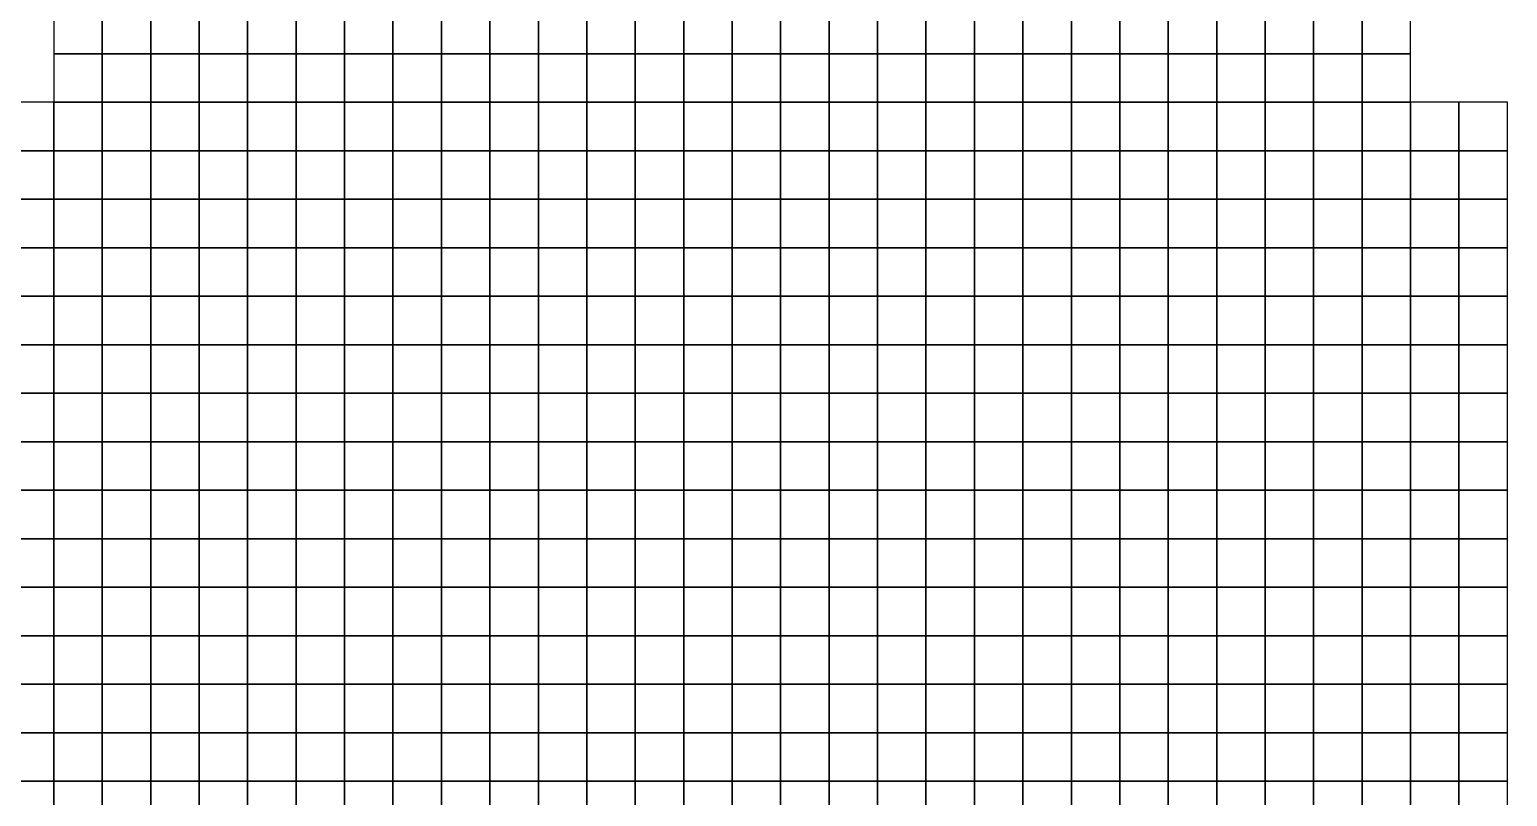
# Model space of a CAD drawing. Extents: x -2.8 to 74.5, y -0.2 to 18.4.
# Drawn here: x 30.07 to 36.17, y 2.94 to 6.1 of the extents above; entities that cross this region are included whole.
import ezdxf

# ---------------------------------------------------------------- set-up
doc = ezdxf.new("R2010")
doc.units = 0
doc.header["$MEASUREMENT"] = 0
doc.layers.add('layer_elements', color=7, linetype='Continuous')

msp = doc.modelspace()

# ---------------------------------------------------------------- linework, layer by layer
at = {"layer": 'layer_elements', "color": 51, "true_color": 0xffff73}
for points in [[(30.17, 6), (30.37, 6, 0), (30.37, 6.2, 0), (30.17, 6.2)], [(30.37, 6, 0), (30.57, 6), (30.57, 6.2), (30.37, 6.2, 0)], [(30.57, 6), (30.77, 6), (30.77, 6.2), (30.57, 6.2)], [(34.97, 6), (35.17, 6), (35.17, 6.2), (34.97, 6.2)], [(30.17, 5.8), (30.37, 5.8, 0), (30.37, 6, 0), (30.17, 6)], [(30.37, 5.8, 0), (30.57, 5.8), (30.57, 6), (30.37, 6, 0)], [(30.57, 5.8), (30.77, 5.8), (30.77, 6), (30.57, 6)], [(34.97, 5.8), (35.17, 5.8), (35.17, 6), (34.97, 6)], [(29.97, 5.6), (30.17, 5.6), (30.17, 5.8), (29.97, 5.8)], [(30.57, 5.6), (30.77, 5.6), (30.77, 5.8), (30.57, 5.8)], [(34.97, 5.6), (35.17, 5.6), (35.17, 5.8), (34.97, 5.8)], [(35.77, 5.6), (35.97, 5.6), (35.97, 5.8), (35.77, 5.8)], [(30.57, 5.4), (30.77, 5.4), (30.77, 5.6), (30.57, 5.6)], [(34.97, 5.4), (35.17, 5.4), (35.17, 5.6), (34.97, 5.6)], [(35.77, 5.4), (35.97, 5.4), (35.97, 5.6), (35.77, 5.6)], [(30.17, 5.2), (30.37, 5.2), (30.37, 5.4), (30.17, 5.4)], [(30.37, 5.2), (30.57, 5.2), (30.57, 5.4), (30.37, 5.4)], [(30.57, 5.2), (30.77, 5.2), (30.77, 5.4), (30.57, 5.4)], [(34.97, 5.2), (35.17, 5.2), (35.17, 5.4), (34.97, 5.4)], [(35.17, 5.2), (35.37, 5.2), (35.37, 5.4), (35.17, 5.4)], [(35.37, 5.2), (35.57, 5.2), (35.57, 5.4), (35.37, 5.4)], [(35.77, 5.2), (35.97, 5.2), (35.97, 5.4), (35.77, 5.4)], [(35.97, 5.2), (36.17, 5.2), (36.17, 5.4), (35.97, 5.4)], [(30.17, 5), (30.37, 5), (30.37, 5.2), (30.17, 5.2)], [(30.37, 5), (30.57, 5), (30.57, 5.2), (30.37, 5.2)], [(34.97, 5), (35.17, 5), (35.17, 5.2), (34.97, 5.2)], [(35.17, 5), (35.37, 5), (35.37, 5.2), (35.17, 5.2)], [(35.37, 5), (35.57, 5), (35.57, 5.2), (35.37, 5.2)], [(35.57, 5), (35.77, 5), (35.77, 5.2), (35.57, 5.2)], [(35.77, 5), (35.97, 5), (35.97, 5.2), (35.77, 5.2)], [(35.97, 5), (36.17, 5), (36.17, 5.2), (35.97, 5.2)], [(35.57, 4.8), (35.77, 4.8), (35.77, 5), (35.57, 5)]]:
    msp.add_3dface(points, dxfattribs=at)
at = {"layer": 'layer_elements', "color": 171, "true_color": 0x8080ff}
for points in [[(30.77, 6), (30.97, 6), (30.97, 6.2), (30.77, 6.2)], [(30.97, 6), (31.17, 6), (31.17, 6.2), (30.97, 6.2)], [(31.17, 6), (31.37, 6), (31.37, 6.2), (31.17, 6.2)], [(31.37, 6), (31.57, 6), (31.57, 6.2), (31.37, 6.2)], [(31.57, 6), (31.77, 6), (31.77, 6.2), (31.57, 6.2)], [(31.77, 6), (31.97, 6), (31.97, 6.2), (31.77, 6.2)], [(31.97, 6), (32.17, 6), (32.17, 6.2), (31.97, 6.2)], [(32.17, 6), (32.37, 6), (32.37, 6.2), (32.17, 6.2)], [(32.37, 6), (32.57, 6), (32.57, 6.2), (32.37, 6.2)], [(32.57, 6), (32.77, 6), (32.77, 6.2), (32.57, 6.2)], [(32.77, 6), (32.97, 6), (32.97, 6.2), (32.77, 6.2)], [(32.97, 6), (33.17, 6), (33.17, 6.2), (32.97, 6.2)], [(33.17, 6), (33.37, 6), (33.37, 6.2), (33.17, 6.2)], [(33.37, 6), (33.57, 6), (33.57, 6.2), (33.37, 6.2)], [(33.57, 6), (33.77, 6), (33.77, 6.2), (33.57, 6.2)], [(33.77, 6), (33.97, 6), (33.97, 6.2), (33.77, 6.2)], [(33.97, 6), (34.17, 6), (34.17, 6.2), (33.97, 6.2)], [(34.17, 6), (34.37, 6), (34.37, 6.2), (34.17, 6.2)], [(34.37, 6), (34.57, 6), (34.57, 6.2), (34.37, 6.2)], [(34.57, 6), (34.77, 6), (34.77, 6.2), (34.57, 6.2)], [(34.77, 6), (34.97, 6), (34.97, 6.2), (34.77, 6.2)], [(30.77, 5.8), (30.97, 5.8), (30.97, 6), (30.77, 6)], [(30.97, 5.8), (31.17, 5.8), (31.17, 6), (30.97, 6)], [(31.17, 5.8), (31.37, 5.8), (31.37, 6), (31.17, 6)], [(31.37, 5.8), (31.57, 5.8), (31.57, 6), (31.37, 6)], [(31.57, 5.8), (31.77, 5.8), (31.77, 6), (31.57, 6)], [(31.77, 5.8), (31.97, 5.8), (31.97, 6), (31.77, 6)], [(31.97, 5.8), (32.17, 5.8), (32.17, 6), (31.97, 6)], [(32.17, 5.8), (32.37, 5.8), (32.37, 6), (32.17, 6)], [(32.37, 5.8), (32.57, 5.8), (32.57, 6), (32.37, 6)], [(32.57, 5.8), (32.77, 5.8), (32.77, 6), (32.57, 6)], [(32.77, 5.8), (32.97, 5.8), (32.97, 6), (32.77, 6)], [(32.97, 5.8), (33.17, 5.8), (33.17, 6), (32.97, 6)], [(33.17, 5.8), (33.37, 5.8), (33.37, 6), (33.17, 6)], [(33.37, 5.8), (33.57, 5.8), (33.57, 6), (33.37, 6)], [(33.57, 5.8), (33.77, 5.8), (33.77, 6), (33.57, 6)], [(33.77, 5.8), (33.97, 5.8), (33.97, 6), (33.77, 6)], [(33.97, 5.8), (34.17, 5.8), (34.17, 6), (33.97, 6)], [(34.17, 5.8), (34.37, 5.8), (34.37, 6), (34.17, 6)], [(34.37, 5.8), (34.57, 5.8), (34.57, 6), (34.37, 6)], [(34.57, 5.8), (34.77, 5.8), (34.77, 6), (34.57, 6)], [(34.77, 5.8), (34.97, 5.8), (34.97, 6), (34.77, 6)], [(30.77, 5.6), (30.97, 5.6), (30.97, 5.8), (30.77, 5.8)], [(30.97, 5.6), (31.17, 5.6), (31.17, 5.8), (30.97, 5.8)], [(31.17, 5.6), (31.37, 5.6), (31.37, 5.8), (31.17, 5.8)], [(31.37, 5.6), (31.57, 5.6), (31.57, 5.8), (31.37, 5.8)], [(31.57, 5.6), (31.77, 5.6), (31.77, 5.8), (31.57, 5.8)], [(31.77, 5.6), (31.97, 5.6), (31.97, 5.8), (31.77, 5.8)], [(31.97, 5.6), (32.17, 5.6), (32.17, 5.8), (31.97, 5.8)], [(32.17, 5.6), (32.37, 5.6), (32.37, 5.8), (32.17, 5.8)], [(32.37, 5.6), (32.57, 5.6), (32.57, 5.8), (32.37, 5.8)], [(32.57, 5.6), (32.77, 5.6), (32.77, 5.8), (32.57, 5.8)], [(32.77, 5.6), (32.97, 5.6), (32.97, 5.8), (32.77, 5.8)], [(32.97, 5.6), (33.17, 5.6), (33.17, 5.8), (32.97, 5.8)], [(33.17, 5.6), (33.37, 5.6), (33.37, 5.8), (33.17, 5.8)], [(33.37, 5.6), (33.57, 5.6), (33.57, 5.8), (33.37, 5.8)], [(33.57, 5.6), (33.77, 5.6), (33.77, 5.8), (33.57, 5.8)], [(33.77, 5.6), (33.97, 5.6), (33.97, 5.8), (33.77, 5.8)], [(33.97, 5.6), (34.17, 5.6), (34.17, 5.8), (33.97, 5.8)], [(34.17, 5.6), (34.37, 5.6), (34.37, 5.8), (34.17, 5.8)], [(34.37, 5.6), (34.57, 5.6), (34.57, 5.8), (34.37, 5.8)], [(34.57, 5.6), (34.77, 5.6), (34.77, 5.8), (34.57, 5.8)], [(34.77, 5.6), (34.97, 5.6), (34.97, 5.8), (34.77, 5.8)], [(35.97, 5.6), (36.17, 5.6), (36.17, 5.8), (35.97, 5.8)], [(29.97, 5.4), (30.17, 5.4), (30.17, 5.6), (29.97, 5.6)], [(30.77, 5.4), (30.97, 5.4), (30.97, 5.6), (30.77, 5.6)], [(30.97, 5.4), (31.17, 5.4), (31.17, 5.6), (30.97, 5.6)], [(31.17, 5.4), (31.37, 5.4), (31.37, 5.6), (31.17, 5.6)], [(31.37, 5.4), (31.57, 5.4), (31.57, 5.6), (31.37, 5.6)], [(31.57, 5.4), (31.77, 5.4), (31.77, 5.6), (31.57, 5.6)], [(31.77, 5.4), (31.97, 5.4), (31.97, 5.6), (31.77, 5.6)], [(31.97, 5.4), (32.17, 5.4), (32.17, 5.6), (31.97, 5.6)], [(32.17, 5.4), (32.37, 5.4), (32.37, 5.6), (32.17, 5.6)], [(32.37, 5.4), (32.57, 5.4), (32.57, 5.6), (32.37, 5.6)], [(32.57, 5.4), (32.77, 5.4), (32.77, 5.6), (32.57, 5.6)], [(32.77, 5.4), (32.97, 5.4), (32.97, 5.6), (32.77, 5.6)], [(32.97, 5.4), (33.17, 5.4), (33.17, 5.6), (32.97, 5.6)], [(33.17, 5.4), (33.37, 5.4), (33.37, 5.6), (33.17, 5.6)], [(33.37, 5.4), (33.57, 5.4), (33.57, 5.6), (33.37, 5.6)], [(33.57, 5.4), (33.77, 5.4), (33.77, 5.6), (33.57, 5.6)], [(33.77, 5.4), (33.97, 5.4), (33.97, 5.6), (33.77, 5.6)], [(33.97, 5.4), (34.17, 5.4), (34.17, 5.6), (33.97, 5.6)], [(34.17, 5.4), (34.37, 5.4), (34.37, 5.6), (34.17, 5.6)], [(34.37, 5.4), (34.57, 5.4), (34.57, 5.6), (34.37, 5.6)], [(34.57, 5.4), (34.77, 5.4), (34.77, 5.6), (34.57, 5.6)], [(34.77, 5.4), (34.97, 5.4), (34.97, 5.6), (34.77, 5.6)], [(35.97, 5.4), (36.17, 5.4), (36.17, 5.6), (35.97, 5.6)], [(29.97, 5.2), (30.17, 5.2), (30.17, 5.4), (29.97, 5.4)], [(30.77, 5.2), (30.97, 5.2), (30.97, 5.4), (30.77, 5.4)], [(30.97, 5.2), (31.17, 5.2), (31.17, 5.4), (30.97, 5.4)], [(31.17, 5.2), (31.37, 5.2), (31.37, 5.4), (31.17, 5.4)], [(31.37, 5.2), (31.57, 5.2), (31.57, 5.4), (31.37, 5.4)], [(31.57, 5.2), (31.77, 5.2), (31.77, 5.4), (31.57, 5.4)], [(31.77, 5.2), (31.97, 5.2), (31.97, 5.4), (31.77, 5.4)], [(31.97, 5.2), (32.17, 5.2), (32.17, 5.4), (31.97, 5.4)], [(32.17, 5.2), (32.37, 5.2), (32.37, 5.4), (32.17, 5.4)], [(32.37, 5.2), (32.57, 5.2), (32.57, 5.4), (32.37, 5.4)], [(32.57, 5.2), (32.77, 5.2), (32.77, 5.4), (32.57, 5.4)], [(32.77, 5.2), (32.97, 5.2), (32.97, 5.4), (32.77, 5.4)], [(32.97, 5.2), (33.17, 5.2), (33.17, 5.4), (32.97, 5.4)], [(33.17, 5.2), (33.37, 5.2), (33.37, 5.4), (33.17, 5.4)], [(33.37, 5.2), (33.57, 5.2), (33.57, 5.4), (33.37, 5.4)], [(33.57, 5.2), (33.77, 5.2), (33.77, 5.4), (33.57, 5.4)], [(33.77, 5.2), (33.97, 5.2), (33.97, 5.4), (33.77, 5.4)], [(33.97, 5.2), (34.17, 5.2), (34.17, 5.4), (33.97, 5.4)], [(34.17, 5.2), (34.37, 5.2), (34.37, 5.4), (34.17, 5.4)], [(34.37, 5.2), (34.57, 5.2), (34.57, 5.4), (34.37, 5.4)], [(34.57, 5.2), (34.77, 5.2), (34.77, 5.4), (34.57, 5.4)], [(34.77, 5.2), (34.97, 5.2), (34.97, 5.4), (34.77, 5.4)], [(29.97, 5), (30.17, 5), (30.17, 5.2), (29.97, 5.2)], [(30.57, 5), (30.77, 5), (30.77, 5.2), (30.57, 5.2)], [(30.77, 5), (30.97, 5), (30.97, 5.2), (30.77, 5.2)], [(30.97, 5), (31.17, 5), (31.17, 5.2), (30.97, 5.2)], [(31.17, 5), (31.37, 5), (31.37, 5.2), (31.17, 5.2)], [(31.37, 5), (31.57, 5), (31.57, 5.2), (31.37, 5.2)], [(31.57, 5), (31.77, 5), (31.77, 5.2), (31.57, 5.2)], [(31.77, 5), (31.97, 5), (31.97, 5.2), (31.77, 5.2)], [(31.97, 5), (32.17, 5), (32.17, 5.2), (31.97, 5.2)], [(32.17, 5), (32.37, 5), (32.37, 5.2), (32.17, 5.2)], [(32.37, 5), (32.57, 5), (32.57, 5.2), (32.37, 5.2)], [(32.57, 5), (32.77, 5), (32.77, 5.2), (32.57, 5.2)], [(32.77, 5), (32.97, 5), (32.97, 5.2), (32.77, 5.2)], [(32.97, 5), (33.17, 5), (33.17, 5.2), (32.97, 5.2)], [(33.17, 5), (33.37, 5), (33.37, 5.2), (33.17, 5.2)], [(33.37, 5), (33.57, 5), (33.57, 5.2), (33.37, 5.2)], [(33.57, 5), (33.77, 5), (33.77, 5.2), (33.57, 5.2)], [(33.77, 5), (33.97, 5), (33.97, 5.2), (33.77, 5.2)], [(33.97, 5), (34.17, 5), (34.17, 5.2), (33.97, 5.2)], [(34.17, 5), (34.37, 5), (34.37, 5.2), (34.17, 5.2)], [(34.37, 5), (34.57, 5), (34.57, 5.2), (34.37, 5.2)], [(34.57, 5), (34.77, 5), (34.77, 5.2), (34.57, 5.2)], [(34.77, 5), (34.97, 5), (34.97, 5.2), (34.77, 5.2)], [(29.97, 4.8), (30.17, 4.8), (30.17, 5), (29.97, 5)], [(30.17, 4.8), (30.37, 4.8), (30.37, 5), (30.17, 5)], [(30.37, 4.8), (30.57, 4.8), (30.57, 5), (30.37, 5)], [(30.57, 4.8), (30.77, 4.8), (30.77, 5), (30.57, 5)], [(30.77, 4.8), (30.97, 4.8), (30.97, 5), (30.77, 5)], [(30.97, 4.8), (31.17, 4.8), (31.17, 5), (30.97, 5)], [(31.17, 4.8), (31.37, 4.8), (31.37, 5), (31.17, 5)], [(31.37, 4.8), (31.57, 4.8), (31.57, 5), (31.37, 5)], [(31.57, 4.8), (31.77, 4.8), (31.77, 5), (31.57, 5)], [(31.77, 4.8), (31.97, 4.8), (31.97, 5), (31.77, 5)], [(31.97, 4.8), (32.17, 4.8), (32.17, 5), (31.97, 5)], [(32.17, 4.8), (32.37, 4.8), (32.37, 5), (32.17, 5)], [(32.37, 4.8), (32.57, 4.8), (32.57, 5), (32.37, 5)], [(32.57, 4.8), (32.77, 4.8), (32.77, 5), (32.57, 5)], [(32.77, 4.8), (32.97, 4.8), (32.97, 5), (32.77, 5)], [(32.97, 4.8), (33.17, 4.8), (33.17, 5), (32.97, 5)], [(33.17, 4.8), (33.37, 4.8), (33.37, 5), (33.17, 5)], [(33.37, 4.8), (33.57, 4.8), (33.57, 5), (33.37, 5)], [(33.57, 4.8), (33.77, 4.8), (33.77, 5), (33.57, 5)], [(33.77, 4.8), (33.97, 4.8), (33.97, 5), (33.77, 5)], [(33.97, 4.8), (34.17, 4.8), (34.17, 5), (33.97, 5)], [(34.17, 4.8), (34.37, 4.8), (34.37, 5), (34.17, 5)], [(34.37, 4.8), (34.57, 4.8), (34.57, 5), (34.37, 5)], [(34.57, 4.8), (34.77, 4.8), (34.77, 5), (34.57, 5)], [(34.77, 4.8), (34.97, 4.8), (34.97, 5), (34.77, 5)], [(34.97, 4.8), (35.17, 4.8), (35.17, 5), (34.97, 5)], [(35.17, 4.8), (35.37, 4.8), (35.37, 5), (35.17, 5)], [(35.37, 4.8), (35.57, 4.8), (35.57, 5), (35.37, 5)], [(35.77, 4.8), (35.97, 4.8), (35.97, 5), (35.77, 5)], [(35.97, 4.8), (36.17, 4.8), (36.17, 5), (35.97, 5)], [(29.97, 4.6), (30.17, 4.6), (30.17, 4.8), (29.97, 4.8)], [(30.17, 4.6), (30.37, 4.6), (30.37, 4.8), (30.17, 4.8)], [(30.37, 4.6), (30.57, 4.6), (30.57, 4.8), (30.37, 4.8)], [(30.57, 4.6), (30.77, 4.6), (30.77, 4.8), (30.57, 4.8)], [(30.77, 4.6), (30.97, 4.6), (30.97, 4.8), (30.77, 4.8)], [(30.97, 4.6), (31.17, 4.6), (31.17, 4.8), (30.97, 4.8)], [(31.17, 4.6), (31.37, 4.6), (31.37, 4.8), (31.17, 4.8)], [(31.37, 4.6), (31.57, 4.6), (31.57, 4.8), (31.37, 4.8)], [(31.57, 4.6), (31.77, 4.6), (31.77, 4.8), (31.57, 4.8)], [(31.77, 4.6), (31.97, 4.6), (31.97, 4.8), (31.77, 4.8)], [(31.97, 4.6), (32.17, 4.6), (32.17, 4.8), (31.97, 4.8)], [(32.17, 4.6), (32.37, 4.6), (32.37, 4.8), (32.17, 4.8)], [(32.37, 4.6), (32.57, 4.6), (32.57, 4.8), (32.37, 4.8)], [(32.57, 4.6), (32.77, 4.6), (32.77, 4.8), (32.57, 4.8)], [(32.77, 4.6), (32.97, 4.6), (32.97, 4.8), (32.77, 4.8)], [(32.97, 4.6), (33.17, 4.6), (33.17, 4.8), (32.97, 4.8)], [(33.17, 4.6), (33.37, 4.6), (33.37, 4.8), (33.17, 4.8)], [(33.37, 4.6), (33.57, 4.6), (33.57, 4.8), (33.37, 4.8)], [(33.57, 4.6), (33.77, 4.6), (33.77, 4.8), (33.57, 4.8)], [(33.77, 4.6), (33.97, 4.6), (33.97, 4.8), (33.77, 4.8)], [(33.97, 4.6), (34.17, 4.6), (34.17, 4.8), (33.97, 4.8)], [(34.17, 4.6), (34.37, 4.6), (34.37, 4.8), (34.17, 4.8)], [(34.37, 4.6), (34.57, 4.6), (34.57, 4.8), (34.37, 4.8)], [(34.57, 4.6), (34.77, 4.6), (34.77, 4.8), (34.57, 4.8)], [(34.77, 4.6), (34.97, 4.6), (34.97, 4.8), (34.77, 4.8)], [(34.97, 4.6), (35.17, 4.6), (35.17, 4.8), (34.97, 4.8)], [(35.17, 4.6), (35.37, 4.6), (35.37, 4.8), (35.17, 4.8)], [(35.37, 4.6), (35.57, 4.6), (35.57, 4.8), (35.37, 4.8)], [(35.57, 4.6), (35.77, 4.6), (35.77, 4.8), (35.57, 4.8)], [(35.77, 4.6), (35.97, 4.6), (35.97, 4.8), (35.77, 4.8)], [(35.97, 4.6), (36.17, 4.6), (36.17, 4.8), (35.97, 4.8)], [(29.97, 4.4), (30.17, 4.4), (30.17, 4.6), (29.97, 4.6)], [(30.17, 4.4), (30.37, 4.4), (30.37, 4.6), (30.17, 4.6)], [(30.37, 4.4), (30.57, 4.4), (30.57, 4.6), (30.37, 4.6)], [(30.57, 4.4), (30.77, 4.4), (30.77, 4.6), (30.57, 4.6)], [(30.77, 4.4), (30.97, 4.4), (30.97, 4.6), (30.77, 4.6)], [(30.97, 4.4), (31.17, 4.4), (31.17, 4.6), (30.97, 4.6)], [(31.17, 4.4), (31.37, 4.4), (31.37, 4.6), (31.17, 4.6)], [(31.37, 4.4), (31.57, 4.4), (31.57, 4.6), (31.37, 4.6)], [(31.57, 4.4), (31.77, 4.4), (31.77, 4.6), (31.57, 4.6)], [(31.77, 4.4), (31.97, 4.4), (31.97, 4.6), (31.77, 4.6)], [(31.97, 4.4), (32.17, 4.4), (32.17, 4.6), (31.97, 4.6)], [(32.17, 4.4), (32.37, 4.4), (32.37, 4.6), (32.17, 4.6)], [(32.37, 4.4), (32.57, 4.4), (32.57, 4.6), (32.37, 4.6)], [(32.57, 4.4), (32.77, 4.4), (32.77, 4.6), (32.57, 4.6)], [(32.77, 4.4), (32.97, 4.4), (32.97, 4.6), (32.77, 4.6)], [(32.97, 4.4), (33.17, 4.4), (33.17, 4.6), (32.97, 4.6)], [(33.17, 4.4), (33.37, 4.4), (33.37, 4.6), (33.17, 4.6)], [(33.37, 4.4), (33.57, 4.4), (33.57, 4.6), (33.37, 4.6)], [(33.57, 4.4), (33.77, 4.4), (33.77, 4.6), (33.57, 4.6)], [(33.77, 4.4), (33.97, 4.4), (33.97, 4.6), (33.77, 4.6)], [(33.97, 4.4), (34.17, 4.4), (34.17, 4.6), (33.97, 4.6)], [(34.17, 4.4), (34.37, 4.4), (34.37, 4.6), (34.17, 4.6)], [(34.37, 4.4), (34.57, 4.4), (34.57, 4.6), (34.37, 4.6)], [(34.57, 4.4), (34.77, 4.4), (34.77, 4.6), (34.57, 4.6)], [(34.77, 4.4), (34.97, 4.4), (34.97, 4.6), (34.77, 4.6)], [(34.97, 4.4), (35.17, 4.4), (35.17, 4.6), (34.97, 4.6)], [(35.17, 4.4), (35.37, 4.4), (35.37, 4.6), (35.17, 4.6)], [(35.37, 4.4), (35.57, 4.4), (35.57, 4.6), (35.37, 4.6)], [(35.57, 4.4), (35.77, 4.4), (35.77, 4.6), (35.57, 4.6)], [(35.77, 4.4), (35.97, 4.4), (35.97, 4.6), (35.77, 4.6)], [(35.97, 4.4), (36.17, 4.4), (36.17, 4.6), (35.97, 4.6)], [(29.97, 4.2), (30.17, 4.2), (30.17, 4.4), (29.97, 4.4)], [(30.17, 4.2), (30.37, 4.2), (30.37, 4.4), (30.17, 4.4)], [(30.37, 4.2), (30.57, 4.2), (30.57, 4.4), (30.37, 4.4)], [(30.57, 4.2), (30.77, 4.2), (30.77, 4.4), (30.57, 4.4)], [(30.77, 4.2), (30.97, 4.2), (30.97, 4.4), (30.77, 4.4)], [(30.97, 4.2), (31.17, 4.2), (31.17, 4.4), (30.97, 4.4)], [(31.17, 4.2), (31.37, 4.2), (31.37, 4.4), (31.17, 4.4)], [(31.37, 4.2), (31.57, 4.2), (31.57, 4.4), (31.37, 4.4)], [(31.57, 4.2), (31.77, 4.2), (31.77, 4.4), (31.57, 4.4)], [(31.77, 4.2), (31.97, 4.2), (31.97, 4.4), (31.77, 4.4)], [(31.97, 4.2), (32.17, 4.2), (32.17, 4.4), (31.97, 4.4)], [(32.17, 4.2), (32.37, 4.2), (32.37, 4.4), (32.17, 4.4)], [(32.37, 4.2), (32.57, 4.2), (32.57, 4.4), (32.37, 4.4)], [(32.57, 4.2), (32.77, 4.2), (32.77, 4.4), (32.57, 4.4)], [(32.77, 4.2), (32.97, 4.2), (32.97, 4.4), (32.77, 4.4)], [(32.97, 4.2), (33.17, 4.2), (33.17, 4.4), (32.97, 4.4)], [(33.17, 4.2), (33.37, 4.2), (33.37, 4.4), (33.17, 4.4)], [(33.37, 4.2), (33.57, 4.2), (33.57, 4.4), (33.37, 4.4)], [(33.57, 4.2), (33.77, 4.2), (33.77, 4.4), (33.57, 4.4)], [(33.77, 4.2), (33.97, 4.2), (33.97, 4.4), (33.77, 4.4)], [(33.97, 4.2), (34.17, 4.2), (34.17, 4.4), (33.97, 4.4)], [(34.17, 4.2), (34.37, 4.2), (34.37, 4.4), (34.17, 4.4)], [(34.37, 4.2), (34.57, 4.2), (34.57, 4.4), (34.37, 4.4)], [(34.57, 4.2), (34.77, 4.2), (34.77, 4.4), (34.57, 4.4)], [(34.77, 4.2), (34.97, 4.2), (34.97, 4.4), (34.77, 4.4)], [(34.97, 4.2), (35.17, 4.2), (35.17, 4.4), (34.97, 4.4)], [(35.17, 4.2), (35.37, 4.2), (35.37, 4.4), (35.17, 4.4)], [(35.37, 4.2), (35.57, 4.2), (35.57, 4.4), (35.37, 4.4)], [(35.57, 4.2), (35.77, 4.2), (35.77, 4.4), (35.57, 4.4)], [(35.77, 4.2), (35.97, 4.2), (35.97, 4.4), (35.77, 4.4)], [(35.97, 4.2), (36.17, 4.2), (36.17, 4.4), (35.97, 4.4)], [(29.97, 4), (30.17, 4), (30.17, 4.2), (29.97, 4.2)], [(30.17, 4), (30.37, 4), (30.37, 4.2), (30.17, 4.2)], [(30.37, 4), (30.57, 4), (30.57, 4.2), (30.37, 4.2)], [(30.57, 4), (30.77, 4), (30.77, 4.2), (30.57, 4.2)], [(30.77, 4), (30.97, 4), (30.97, 4.2), (30.77, 4.2)], [(30.97, 4), (31.17, 4), (31.17, 4.2), (30.97, 4.2)], [(31.17, 4), (31.37, 4), (31.37, 4.2), (31.17, 4.2)], [(31.37, 4), (31.57, 4), (31.57, 4.2), (31.37, 4.2)], [(31.57, 4), (31.77, 4), (31.77, 4.2), (31.57, 4.2)], [(31.77, 4), (31.97, 4), (31.97, 4.2), (31.77, 4.2)], [(31.97, 4), (32.17, 4), (32.17, 4.2), (31.97, 4.2)], [(32.17, 4), (32.37, 4), (32.37, 4.2), (32.17, 4.2)], [(32.37, 4), (32.57, 4), (32.57, 4.2), (32.37, 4.2)], [(32.57, 4), (32.77, 4), (32.77, 4.2), (32.57, 4.2)], [(32.77, 4), (32.97, 4), (32.97, 4.2), (32.77, 4.2)], [(32.97, 4), (33.17, 4), (33.17, 4.2), (32.97, 4.2)], [(33.17, 4), (33.37, 4), (33.37, 4.2), (33.17, 4.2)], [(33.37, 4), (33.57, 4), (33.57, 4.2), (33.37, 4.2)], [(33.57, 4), (33.77, 4), (33.77, 4.2), (33.57, 4.2)], [(33.77, 4), (33.97, 4), (33.97, 4.2), (33.77, 4.2)], [(33.97, 4), (34.17, 4), (34.17, 4.2), (33.97, 4.2)], [(34.17, 4), (34.37, 4), (34.37, 4.2), (34.17, 4.2)], [(34.37, 4), (34.57, 4), (34.57, 4.2), (34.37, 4.2)], [(34.57, 4), (34.77, 4), (34.77, 4.2), (34.57, 4.2)], [(34.77, 4), (34.97, 4), (34.97, 4.2), (34.77, 4.2)], [(34.97, 4), (35.17, 4), (35.17, 4.2), (34.97, 4.2)], [(35.17, 4), (35.37, 4), (35.37, 4.2), (35.17, 4.2)], [(35.37, 4), (35.57, 4), (35.57, 4.2), (35.37, 4.2)], [(35.57, 4), (35.77, 4), (35.77, 4.2), (35.57, 4.2)], [(35.77, 4), (35.97, 4), (35.97, 4.2), (35.77, 4.2)], [(35.97, 4), (36.17, 4), (36.17, 4.2), (35.97, 4.2)], [(29.97, 3.8), (30.17, 3.8), (30.17, 4), (29.97, 4)], [(30.17, 3.8), (30.37, 3.8), (30.37, 4), (30.17, 4)], [(30.37, 3.8), (30.57, 3.8), (30.57, 4), (30.37, 4)], [(30.57, 3.8), (30.77, 3.8), (30.77, 4), (30.57, 4)], [(30.77, 3.8), (30.97, 3.8), (30.97, 4), (30.77, 4)], [(30.97, 3.8), (31.17, 3.8), (31.17, 4), (30.97, 4)], [(31.17, 3.8), (31.37, 3.8), (31.37, 4), (31.17, 4)], [(31.37, 3.8), (31.57, 3.8), (31.57, 4), (31.37, 4)], [(31.57, 3.8), (31.77, 3.8), (31.77, 4), (31.57, 4)], [(31.77, 3.8), (31.97, 3.8), (31.97, 4), (31.77, 4)], [(31.97, 3.8), (32.17, 3.8), (32.17, 4), (31.97, 4)], [(32.17, 3.8), (32.37, 3.8), (32.37, 4), (32.17, 4)], [(32.37, 3.8), (32.57, 3.8), (32.57, 4), (32.37, 4)], [(32.57, 3.8), (32.77, 3.8), (32.77, 4), (32.57, 4)], [(32.77, 3.8), (32.97, 3.8), (32.97, 4), (32.77, 4)], [(32.97, 3.8), (33.17, 3.8), (33.17, 4), (32.97, 4)], [(33.17, 3.8), (33.37, 3.8), (33.37, 4), (33.17, 4)], [(33.37, 3.8), (33.57, 3.8), (33.57, 4), (33.37, 4)], [(33.57, 3.8), (33.77, 3.8), (33.77, 4), (33.57, 4)], [(33.77, 3.8), (33.97, 3.8), (33.97, 4), (33.77, 4)], [(33.97, 3.8), (34.17, 3.8), (34.17, 4), (33.97, 4)], [(34.17, 3.8), (34.37, 3.8), (34.37, 4), (34.17, 4)], [(34.37, 3.8), (34.57, 3.8), (34.57, 4), (34.37, 4)], [(34.57, 3.8), (34.77, 3.8), (34.77, 4), (34.57, 4)], [(34.77, 3.8), (34.97, 3.8), (34.97, 4), (34.77, 4)], [(34.97, 3.8), (35.17, 3.8), (35.17, 4), (34.97, 4)], [(35.17, 3.8), (35.37, 3.8), (35.37, 4), (35.17, 4)], [(35.37, 3.8), (35.57, 3.8), (35.57, 4), (35.37, 4)], [(35.57, 3.8), (35.77, 3.8), (35.77, 4), (35.57, 4)], [(35.77, 3.8), (35.97, 3.8), (35.97, 4), (35.77, 4)], [(35.97, 3.8), (36.17, 3.8), (36.17, 4), (35.97, 4)], [(29.97, 3.6), (30.17, 3.6), (30.17, 3.8), (29.97, 3.8)], [(30.17, 3.6), (30.37, 3.6), (30.37, 3.8), (30.17, 3.8)], [(30.37, 3.6), (30.57, 3.6), (30.57, 3.8), (30.37, 3.8)], [(30.57, 3.6), (30.77, 3.6), (30.77, 3.8), (30.57, 3.8)], [(30.77, 3.6), (30.97, 3.6), (30.97, 3.8), (30.77, 3.8)], [(30.97, 3.6), (31.17, 3.6), (31.17, 3.8), (30.97, 3.8)], [(31.17, 3.6), (31.37, 3.6), (31.37, 3.8), (31.17, 3.8)], [(31.37, 3.6), (31.57, 3.6), (31.57, 3.8), (31.37, 3.8)], [(31.57, 3.6), (31.77, 3.6), (31.77, 3.8), (31.57, 3.8)], [(31.77, 3.6), (31.97, 3.6), (31.97, 3.8), (31.77, 3.8)], [(31.97, 3.6), (32.17, 3.6), (32.17, 3.8), (31.97, 3.8)], [(32.17, 3.6), (32.37, 3.6), (32.37, 3.8), (32.17, 3.8)], [(32.37, 3.6), (32.57, 3.6), (32.57, 3.8), (32.37, 3.8)], [(32.57, 3.6), (32.77, 3.6), (32.77, 3.8), (32.57, 3.8)], [(32.77, 3.6), (32.97, 3.6), (32.97, 3.8), (32.77, 3.8)], [(32.97, 3.6), (33.17, 3.6), (33.17, 3.8), (32.97, 3.8)], [(33.17, 3.6), (33.37, 3.6), (33.37, 3.8), (33.17, 3.8)], [(33.37, 3.6), (33.57, 3.6), (33.57, 3.8), (33.37, 3.8)], [(33.57, 3.6), (33.77, 3.6), (33.77, 3.8), (33.57, 3.8)], [(33.77, 3.6), (33.97, 3.6), (33.97, 3.8), (33.77, 3.8)], [(33.97, 3.6), (34.17, 3.6), (34.17, 3.8), (33.97, 3.8)], [(34.17, 3.6), (34.37, 3.6), (34.37, 3.8), (34.17, 3.8)], [(34.37, 3.6), (34.57, 3.6), (34.57, 3.8), (34.37, 3.8)], [(34.57, 3.6), (34.77, 3.6), (34.77, 3.8), (34.57, 3.8)], [(34.77, 3.6), (34.97, 3.6), (34.97, 3.8), (34.77, 3.8)], [(34.97, 3.6), (35.17, 3.6), (35.17, 3.8), (34.97, 3.8)], [(35.17, 3.6), (35.37, 3.6), (35.37, 3.8), (35.17, 3.8)], [(35.37, 3.6), (35.57, 3.6), (35.57, 3.8), (35.37, 3.8)], [(35.57, 3.6), (35.77, 3.6), (35.77, 3.8), (35.57, 3.8)], [(35.77, 3.6), (35.97, 3.6), (35.97, 3.8), (35.77, 3.8)], [(35.97, 3.6), (36.17, 3.6), (36.17, 3.8), (35.97, 3.8)], [(29.97, 3.4), (30.17, 3.4), (30.17, 3.6), (29.97, 3.6)], [(30.17, 3.4), (30.37, 3.4), (30.37, 3.6), (30.17, 3.6)], [(30.37, 3.4), (30.57, 3.4), (30.57, 3.6), (30.37, 3.6)], [(30.57, 3.4), (30.77, 3.4), (30.77, 3.6), (30.57, 3.6)], [(30.77, 3.4), (30.97, 3.4), (30.97, 3.6), (30.77, 3.6)], [(30.97, 3.4), (31.17, 3.4), (31.17, 3.6), (30.97, 3.6)], [(31.17, 3.4), (31.37, 3.4), (31.37, 3.6), (31.17, 3.6)], [(31.37, 3.4), (31.57, 3.4), (31.57, 3.6), (31.37, 3.6)], [(31.57, 3.4), (31.77, 3.4), (31.77, 3.6), (31.57, 3.6)], [(31.77, 3.4), (31.97, 3.4), (31.97, 3.6), (31.77, 3.6)], [(31.97, 3.4), (32.17, 3.4), (32.17, 3.6), (31.97, 3.6)], [(32.17, 3.4), (32.37, 3.4), (32.37, 3.6), (32.17, 3.6)], [(32.37, 3.4), (32.57, 3.4), (32.57, 3.6), (32.37, 3.6)], [(32.57, 3.4), (32.77, 3.4), (32.77, 3.6), (32.57, 3.6)], [(32.77, 3.4), (32.97, 3.4), (32.97, 3.6), (32.77, 3.6)], [(32.97, 3.4), (33.17, 3.4), (33.17, 3.6), (32.97, 3.6)], [(33.17, 3.4), (33.37, 3.4), (33.37, 3.6), (33.17, 3.6)], [(33.37, 3.4), (33.57, 3.4), (33.57, 3.6), (33.37, 3.6)], [(33.57, 3.4), (33.77, 3.4), (33.77, 3.6), (33.57, 3.6)], [(33.77, 3.4), (33.97, 3.4), (33.97, 3.6), (33.77, 3.6)], [(33.97, 3.4), (34.17, 3.4), (34.17, 3.6), (33.97, 3.6)], [(34.17, 3.4), (34.37, 3.4), (34.37, 3.6), (34.17, 3.6)], [(34.37, 3.4), (34.57, 3.4), (34.57, 3.6), (34.37, 3.6)], [(34.57, 3.4), (34.77, 3.4), (34.77, 3.6), (34.57, 3.6)], [(34.77, 3.4), (34.97, 3.4), (34.97, 3.6), (34.77, 3.6)], [(34.97, 3.4), (35.17, 3.4), (35.17, 3.6), (34.97, 3.6)], [(35.17, 3.4), (35.37, 3.4), (35.37, 3.6), (35.17, 3.6)], [(35.37, 3.4), (35.57, 3.4), (35.57, 3.6), (35.37, 3.6)], [(35.57, 3.4), (35.77, 3.4), (35.77, 3.6), (35.57, 3.6)], [(35.77, 3.4), (35.97, 3.4), (35.97, 3.6), (35.77, 3.6)], [(35.97, 3.4), (36.17, 3.4), (36.17, 3.6), (35.97, 3.6)], [(29.97, 3.2), (30.17, 3.2), (30.17, 3.4), (29.97, 3.4)], [(30.17, 3.2), (30.37, 3.2), (30.37, 3.4), (30.17, 3.4)], [(30.37, 3.2), (30.57, 3.2), (30.57, 3.4), (30.37, 3.4)], [(30.57, 3.2), (30.77, 3.2), (30.77, 3.4), (30.57, 3.4)], [(30.77, 3.2), (30.97, 3.2), (30.97, 3.4), (30.77, 3.4)], [(30.97, 3.2), (31.17, 3.2), (31.17, 3.4), (30.97, 3.4)], [(31.17, 3.2), (31.37, 3.2), (31.37, 3.4), (31.17, 3.4)], [(31.37, 3.2), (31.57, 3.2), (31.57, 3.4), (31.37, 3.4)], [(31.57, 3.2), (31.77, 3.2), (31.77, 3.4), (31.57, 3.4)], [(31.77, 3.2), (31.97, 3.2), (31.97, 3.4), (31.77, 3.4)], [(31.97, 3.2), (32.17, 3.2), (32.17, 3.4), (31.97, 3.4)], [(32.17, 3.2), (32.37, 3.2), (32.37, 3.4), (32.17, 3.4)], [(32.37, 3.2), (32.57, 3.2), (32.57, 3.4), (32.37, 3.4)], [(32.57, 3.2), (32.77, 3.2), (32.77, 3.4), (32.57, 3.4)], [(32.77, 3.2), (32.97, 3.2), (32.97, 3.4), (32.77, 3.4)], [(32.97, 3.2), (33.17, 3.2), (33.17, 3.4), (32.97, 3.4)], [(33.17, 3.2), (33.37, 3.2), (33.37, 3.4), (33.17, 3.4)], [(33.37, 3.2), (33.57, 3.2), (33.57, 3.4), (33.37, 3.4)], [(33.57, 3.2), (33.77, 3.2), (33.77, 3.4), (33.57, 3.4)], [(33.77, 3.2), (33.97, 3.2), (33.97, 3.4), (33.77, 3.4)], [(33.97, 3.2), (34.17, 3.2), (34.17, 3.4), (33.97, 3.4)], [(34.17, 3.2), (34.37, 3.2), (34.37, 3.4), (34.17, 3.4)], [(34.37, 3.2), (34.57, 3.2), (34.57, 3.4), (34.37, 3.4)], [(34.57, 3.2), (34.77, 3.2), (34.77, 3.4), (34.57, 3.4)], [(34.77, 3.2), (34.97, 3.2), (34.97, 3.4), (34.77, 3.4)], [(34.97, 3.2), (35.17, 3.2), (35.17, 3.4), (34.97, 3.4)], [(35.17, 3.2), (35.37, 3.2), (35.37, 3.4), (35.17, 3.4)], [(35.37, 3.2), (35.57, 3.2), (35.57, 3.4), (35.37, 3.4)], [(35.57, 3.2), (35.77, 3.2), (35.77, 3.4), (35.57, 3.4)], [(35.77, 3.2), (35.97, 3.2), (35.97, 3.4), (35.77, 3.4)], [(35.97, 3.2), (36.17, 3.2), (36.17, 3.4), (35.97, 3.4)], [(29.97, 3), (30.17, 3), (30.17, 3.2), (29.97, 3.2)], [(30.17, 3), (30.37, 3), (30.37, 3.2), (30.17, 3.2)], [(30.37, 3), (30.57, 3), (30.57, 3.2), (30.37, 3.2)], [(30.57, 3), (30.77, 3), (30.77, 3.2), (30.57, 3.2)], [(30.77, 3), (30.97, 3), (30.97, 3.2), (30.77, 3.2)], [(30.97, 3), (31.17, 3), (31.17, 3.2), (30.97, 3.2)], [(31.17, 3), (31.37, 3), (31.37, 3.2), (31.17, 3.2)], [(31.37, 3), (31.57, 3), (31.57, 3.2), (31.37, 3.2)], [(31.57, 3), (31.77, 3), (31.77, 3.2), (31.57, 3.2)], [(31.77, 3), (31.97, 3), (31.97, 3.2), (31.77, 3.2)], [(31.97, 3), (32.17, 3), (32.17, 3.2), (31.97, 3.2)], [(32.17, 3), (32.37, 3), (32.37, 3.2), (32.17, 3.2)], [(32.37, 3), (32.57, 3), (32.57, 3.2), (32.37, 3.2)], [(32.57, 3), (32.77, 3), (32.77, 3.2), (32.57, 3.2)], [(32.77, 3), (32.97, 3), (32.97, 3.2), (32.77, 3.2)], [(32.97, 3), (33.17, 3), (33.17, 3.2), (32.97, 3.2)], [(33.17, 3), (33.37, 3), (33.37, 3.2), (33.17, 3.2)], [(33.37, 3), (33.57, 3), (33.57, 3.2), (33.37, 3.2)], [(33.57, 3), (33.77, 3), (33.77, 3.2), (33.57, 3.2)], [(33.77, 3), (33.97, 3), (33.97, 3.2), (33.77, 3.2)], [(33.97, 3), (34.17, 3), (34.17, 3.2), (33.97, 3.2)], [(34.17, 3), (34.37, 3), (34.37, 3.2), (34.17, 3.2)], [(34.37, 3), (34.57, 3), (34.57, 3.2), (34.37, 3.2)], [(34.57, 3), (34.77, 3), (34.77, 3.2), (34.57, 3.2)], [(34.77, 3), (34.97, 3), (34.97, 3.2), (34.77, 3.2)], [(34.97, 3), (35.17, 3), (35.17, 3.2), (34.97, 3.2)], [(35.17, 3), (35.37, 3), (35.37, 3.2), (35.17, 3.2)], [(35.37, 3), (35.57, 3), (35.57, 3.2), (35.37, 3.2)], [(35.57, 3), (35.77, 3), (35.77, 3.2), (35.57, 3.2)], [(35.77, 3), (35.97, 3), (35.97, 3.2), (35.77, 3.2)], [(35.97, 3), (36.17, 3), (36.17, 3.2), (35.97, 3.2)], [(29.97, 2.8), (30.17, 2.8), (30.17, 3), (29.97, 3)], [(30.17, 2.8), (30.37, 2.8), (30.37, 3), (30.17, 3)], [(30.37, 2.8), (30.57, 2.8), (30.57, 3), (30.37, 3)], [(30.57, 2.8), (30.77, 2.8), (30.77, 3), (30.57, 3)], [(30.77, 2.8), (30.97, 2.8), (30.97, 3), (30.77, 3)], [(30.97, 2.8), (31.17, 2.8), (31.17, 3), (30.97, 3)], [(31.17, 2.8), (31.37, 2.8), (31.37, 3), (31.17, 3)], [(31.37, 2.8), (31.57, 2.8), (31.57, 3), (31.37, 3)], [(31.57, 2.8), (31.77, 2.8), (31.77, 3), (31.57, 3)], [(31.77, 2.8), (31.97, 2.8), (31.97, 3), (31.77, 3)], [(31.97, 2.8), (32.17, 2.8), (32.17, 3), (31.97, 3)], [(32.17, 2.8), (32.37, 2.8), (32.37, 3), (32.17, 3)], [(32.37, 2.8), (32.57, 2.8), (32.57, 3), (32.37, 3)], [(32.57, 2.8), (32.77, 2.8), (32.77, 3), (32.57, 3)], [(32.77, 2.8), (32.97, 2.8), (32.97, 3), (32.77, 3)], [(32.97, 2.8), (33.17, 2.8), (33.17, 3), (32.97, 3)], [(33.17, 2.8), (33.37, 2.8), (33.37, 3), (33.17, 3)], [(33.37, 2.8), (33.57, 2.8), (33.57, 3), (33.37, 3)], [(33.57, 2.8), (33.77, 2.8), (33.77, 3), (33.57, 3)], [(33.77, 2.8), (33.97, 2.8), (33.97, 3), (33.77, 3)], [(33.97, 2.8), (34.17, 2.8), (34.17, 3), (33.97, 3)], [(34.17, 2.8), (34.37, 2.8), (34.37, 3), (34.17, 3)], [(34.37, 2.8), (34.57, 2.8), (34.57, 3), (34.37, 3)], [(34.57, 2.8), (34.77, 2.8), (34.77, 3), (34.57, 3)], [(34.77, 2.8), (34.97, 2.8), (34.97, 3), (34.77, 3)], [(34.97, 2.8), (35.17, 2.8), (35.17, 3), (34.97, 3)], [(35.17, 2.8), (35.37, 2.8), (35.37, 3), (35.17, 3)], [(35.37, 2.8), (35.57, 2.8), (35.57, 3), (35.37, 3)], [(35.57, 2.8), (35.77, 2.8), (35.77, 3), (35.57, 3)], [(35.77, 2.8), (35.97, 2.8), (35.97, 3), (35.77, 3)], [(35.97, 2.8), (36.17, 2.8), (36.17, 3), (35.97, 3)]]:
    msp.add_3dface(points, dxfattribs=at)
at = {"layer": 'layer_elements', "color": 40, "true_color": 0xffdc37}
for points in [[(35.17, 6), (35.37, 6), (35.37, 6.2), (35.17, 6.2)], [(35.37, 6), (35.57, 6), (35.57, 6.2), (35.37, 6.2)], [(35.57, 6), (35.77, 6), (35.77, 6.2), (35.57, 6.2)], [(35.17, 5.8), (35.37, 5.8), (35.37, 6), (35.17, 6)], [(35.37, 5.8), (35.57, 5.8), (35.57, 6), (35.37, 6)], [(35.57, 5.8), (35.77, 5.8), (35.77, 6), (35.57, 6)], [(30.17, 5.6), (30.37, 5.6, 0), (30.37, 5.8, 0), (30.17, 5.8)], [(30.37, 5.6, 0), (30.57, 5.6), (30.57, 5.8), (30.37, 5.8, 0)], [(35.17, 5.6), (35.37, 5.6), (35.37, 5.8), (35.17, 5.8)], [(30.17, 5.4), (30.37, 5.4), (30.37, 5.6, 0), (30.17, 5.6)], [(30.37, 5.4), (30.57, 5.4), (30.57, 5.6), (30.37, 5.6, 0)], [(35.17, 5.4), (35.37, 5.4), (35.37, 5.6), (35.17, 5.6)], [(35.57, 5.2), (35.77, 5.2), (35.77, 5.4), (35.57, 5.4)]]:
    msp.add_3dface(points, dxfattribs=at)
at = {"layer": 'layer_elements', "color": 40, "true_color": 0xffa41c}
for points in [[(35.37, 5.6), (35.57, 5.6), (35.57, 5.8), (35.37, 5.8)], [(35.57, 5.6), (35.77, 5.6), (35.77, 5.8), (35.57, 5.8)], [(35.37, 5.4), (35.57, 5.4), (35.57, 5.6), (35.37, 5.6)], [(35.57, 5.4), (35.77, 5.4), (35.77, 5.6), (35.57, 5.6)]]:
    msp.add_3dface(points, dxfattribs=at)

doc.saveas('drawing.dxf')
